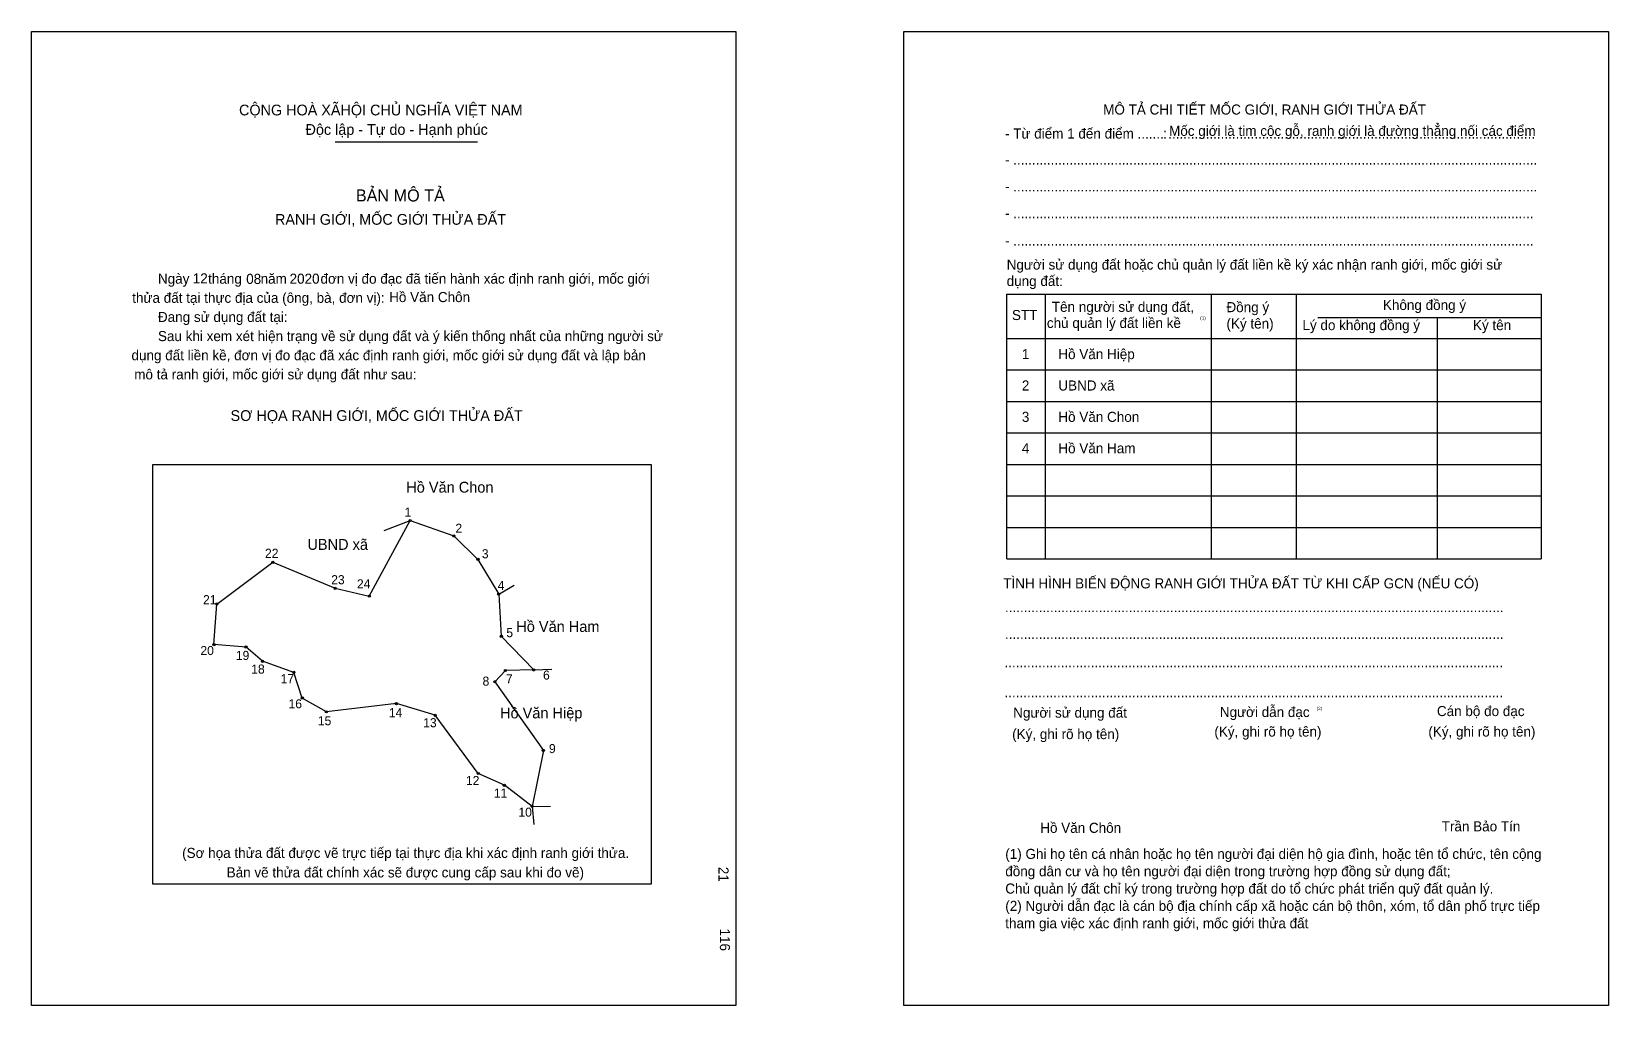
# Model space of a CAD drawing. Extents: x 547811 to 548607, y 1824747 to 1825239.
import ezdxf

# ---------------------------------------------------------------- set-up
doc = ezdxf.new("R2010")
doc.units = 0
for name, color, linetype in [('bmtKhungInTrang1', 7, 'Continuous'), ('bmtKhungInTrang2', 7, 'Continuous'), ('bmtNoiDung', 7, 'Continuous'), ('bmtTemplate', 7, 'Continuous'), ('CanhThua', 7, 'Continuous'), ('MocDinhThua', 7, 'Continuous'), ('RauThua', 7, 'Continuous'), ('SoHieuDinhThua', 7, 'Continuous'), ('TenChuLanCan', 7, 'Continuous')]:
    doc.layers.add(name, color=color, linetype=linetype)

msp = doc.modelspace()

# ---------------------------------------------------------------- linework, layer by layer
at = {"layer": 'bmtKhungInTrang1'}
msp.add_lwpolyline([(547810.87, 1825238.63), (548166.5, 1825238.63), (548166.5, 1824746.74), (547810.87, 1824746.74)], close=True, dxfattribs=at)
at = {"layer": 'bmtKhungInTrang2'}
msp.add_lwpolyline([(548251.31, 1825238.63), (548606.95, 1825238.63), (548606.95, 1824746.74), (548251.31, 1824746.74)], close=True, dxfattribs=at)
at = {"layer": 'bmtTemplate'}
for p, q in [((547964.12, 1825182.89), (548036.04, 1825182.89)), ((548322.66, 1825105.96), (548322.66, 1824972.24)), ((548406.32, 1825105.96), (548406.32, 1824972.24)), ((548449.36, 1825106.12), (548449.36, 1824972.24)), ((548572.9, 1825105.96), (548572.9, 1824972.24)), ((548460.28, 1825094.18), (548572.9, 1825094.18)), ((548303.15, 1825083.67), (548572.9, 1825083.67)), ((548303.15, 1825067.75), (548572.9, 1825067.75)), ((548303.15, 1825051.83), (548572.9, 1825051.83)), ((548303.15, 1825035.91), (548572.9, 1825035.91)), ((548303.15, 1825019.99), (548572.9, 1825019.99)), ((548303.15, 1825004.08), (548572.9, 1825004.08)), ((548303.15, 1824988.16), (548572.9, 1824988.16)), ((548303.15, 1824972.24), (548572.9, 1824972.24))]:
    msp.add_line(p, q, dxfattribs=at)
for points in [[(548302.98, 1825105.96), (548572.9, 1825105.96)], [(548302.98, 1825105.96), (548302.98, 1824972.24)], [(548520.4, 1825094.02), (548520.4, 1824972.24)]]:
    msp.add_lwpolyline(points, dxfattribs=at)
msp.add_lwpolyline([(547872.05, 1824808), (547872.05, 1825019.98), (548123.69, 1825019.98), (548123.69, 1824808)], close=True, dxfattribs=at)
at = {"layer": 'CanhThua'}
for p, q in [((547981.36, 1824953.44), (548002.01, 1824991.67)), ((548002.01, 1824991.67), (548024.03, 1824983.88)), ((548024.03, 1824983.88), (548036.24, 1824972.04)), ((547904.41, 1824949.5), (547932.66, 1824970.57)), ((547932.66, 1824970.57), (547964.17, 1824957.42)), ((548036.24, 1824972.04), (548046.69, 1824954.49)), ((547964.17, 1824957.42), (547981.36, 1824953.44)), ((548046.69, 1824954.49), (548048.03, 1824933.19)), ((547902.97, 1824928.99), (547904.41, 1824949.5)), ((547919.16, 1824927.75), (547902.97, 1824928.99)), ((548048.03, 1824933.19), (548064.37, 1824916.22)), ((547927.47, 1824920.59), (547919.16, 1824927.75)), ((547943.29, 1824914.98), (547927.47, 1824920.59)), ((547947.55, 1824901.99), (547943.29, 1824914.98)), ((548050.1, 1824915.89), (548044.75, 1824910.23)), ((548064.37, 1824916.22), (548050.1, 1824915.89)), ((548044.75, 1824910.23), (548069.24, 1824875.55)), ((547959.73, 1824895.04), (547947.55, 1824901.99)), ((547995.04, 1824899.19), (547959.73, 1824895.04)), ((548014.64, 1824893.29), (547995.04, 1824899.19)), ((548036.42, 1824863.93), (548014.64, 1824893.29)), ((548069.24, 1824875.55), (548063.58, 1824847.28)), ((548049.55, 1824857.95), (548036.42, 1824863.93)), ((548063.58, 1824847.28), (548049.55, 1824857.95))]:
    msp.add_line(p, q, dxfattribs=at)
at = {"layer": 'MocDinhThua'}
for centre in [(548002.01, 1824991.67), (548024.03, 1824983.88), (547932.66, 1824970.57), (548036.24, 1824972.04), (547964.17, 1824957.42), (547981.36, 1824953.44), (548046.69, 1824954.49), (547904.41, 1824949.5), (547902.97, 1824928.99), (547919.16, 1824927.75), (548048.03, 1824933.19), (547927.47, 1824920.59), (547943.29, 1824914.98), (548050.1, 1824915.89), (548064.37, 1824916.22), (548044.75, 1824910.23), (547947.55, 1824901.99), (547995.04, 1824899.19), (547959.73, 1824895.04), (548014.64, 1824893.29), (548069.24, 1824875.55), (548036.42, 1824863.93), (548049.55, 1824857.95), (548063.58, 1824847.28)]:
    msp.add_circle(centre, 0.548, dxfattribs=at)
at = {"layer": 'RauThua'}
for p, q in [((547988.94, 1824986.69), (548002.01, 1824991.67)), ((548046.69, 1824954.49), (548054.57, 1824959.1)), ((548064.37, 1824916.22), (548073.48, 1824916.54)), ((548063.58, 1824847.28), (548072.91, 1824847.33)), ((548063.58, 1824847.28), (548064.38, 1824838.22))]:
    msp.add_line(p, q, dxfattribs=at)

# ---------------------------------------------------------------- texts
at = {"layer": 'bmtNoiDung'}
for s, height, p in [('12', 5.089, (547892.25, 1825111.44)), ('08', 5.089, (547919.23, 1825111.16)), ('2020', 5.089, (547941.13, 1825111.27)), ('Hồ Văn Chôn', 5.0885, (547991.4, 1825101.98)), ('1', 5.09, (548310.81, 1825073.17)), ('Hồ Văn Hiệp ', 5.0885, (548329.23, 1825073.17)), ('2', 5.09, (548310.81, 1825057.32)), ('UBND xã ', 5.089, (548329.23, 1825057.32)), ('3', 5.09, (548310.81, 1825041.48)), ('Hồ Văn Chon ', 5.0885, (548329.23, 1825041.48)), ('4', 5.09, (548310.81, 1825025.63)), ('Hồ Văn Ham ', 5.0885, (548329.23, 1825025.63)), ('Hồ Văn Chôn', 5.0885, (548320.09, 1824833.92))]:
    msp.add_text(s, height=height, dxfattribs=at).set_placement(p)
for s, p in [('21', (548157.65, 1824816.76)), ('116', (548158.37, 1824785.62))]:
    msp.add_text(s, height=5.089, rotation=270, dxfattribs=at).set_placement(p)
at = {"layer": 'bmtTemplate'}
for s, height, p in [('CỘNG HOÀ XÃHỘI CHỦ NGHĨA VIỆT NAM', 5.4278, (547915.62, 1825196.27)), ('MÔ TẢ CHI TIẾT MỐC GIỚI, RANH GIỚI THỬA ĐẤT', 5.0866, (548351.87, 1825196.7)), ('Độc lập - Tự do - Hạnh phúc', 5.4278, (547949.19, 1825186.45)), ('- Từ điểm 1 đến điểm .......', 5.0866, (548302.29, 1825184.57)), ('Mốc giới là tim cộc gỗ, ranh giới là đường thẳng nối các điểm', 5.0866, (548385.13, 1825185.92)), (':', 5.09, (548382.2, 1825184.57)), ('..................................................................................................', 5.0866, (548384.71, 1825184.57)), ('- ............................................................................................................................................', 5.0866, (548302.29, 1825171.39)), ('BẢN MÔ TẢ', 6.106, (547974.59, 1825152.81)), ('- ............................................................................................................................................', 5.0866, (548302.29, 1825157.86)), ('RANH GIỚI, MỐC GIỚI THỬA ĐẤT', 5.4278, (547933.77, 1825141.04)), ('- ...........................................................................................................................................', 5.0866, (548302.29, 1825144.33)), ('- ...........................................................................................................................................', 5.0866, (548302.29, 1825130.48)), ('Người sử dụng đất hoặc chủ quản lý đất liền kề ký xác nhận ranh giới, mốc giới sử', 5.0866, (548303.15, 1825118.38)), ('Ngày     tháng     năm         đơn vị đo đạc đã tiến hành xác định ranh giới, mốc giới ', 5.0885, (547874.68, 1825111.27)), ('dụng đất:', 5.087, (548303.15, 1825110.1)), ('thửa đất tại thực địa của (ông, bà, đơn vị):', 5.0885, (547861.7, 1825101.61)), ('Không đồng ý', 5.0866, (548493.09, 1825098)), ('Đang sử dụng đất tại:', 5.0885, (547874.68, 1825091.94)), ('STT', 5.087, (548305.81, 1825092.91)), ('Tên người sử dụng đất,', 5.0866, (548325.94, 1825097.05)), ('Đồng ý', 5.087, (548414.1, 1825096.89)), ('Sau khi xem xét hiện trạng về sử dụng đất và ý kiến thống nhất của những người sử ', 5.0885, (547874.68, 1825082.28)), ('chủ quản lý đất liền kề', 5.0866, (548323.44, 1825088.91)), ('(1)', 1.696, (548400.81, 1825093.09)), ('(Ký tên)', 5.087, (548414.1, 1825088.61)), ('Lý do không đồng ý', 5.0866, (548452.47, 1825087.81)), ('Ký tên', 5.087, (548538.55, 1825087.81)), ('dụng đất liền kề, đơn vị đo đạc đã xác định ranh giới, mốc giới sử dụng đất và lập bản', 5.0885, (547861.32, 1825072.61)), ('mô tả ranh giới, mốc giới sử dụng đất như sau:', 5.0885, (547862.72, 1825062.95)), ('SƠ HỌA RANH GIỚI, MỐC GIỚI THỬA ĐẤT', 5.4278, (547911.34, 1825041.96)), ('TÌNH HÌNH BIẾN ĐỘNG RANH GIỚI THỬA ĐẤT TỪ KHI CẤP GCN (NẾU CÓ)', 5.0866, (548301.43, 1824957.39)), ('.....................................................................................................................................', 5.09423, (548302.29, 1824945.42)), ('.....................................................................................................................................', 5.09423, (548302.29, 1824931.89)), ('.....................................................................................................................................', 5.09423, (548302.03, 1824917.56)), ('.....................................................................................................................................', 5.09423, (548302.03, 1824902.44)), ('Người sử dụng đất', 5.0866, (548306.44, 1824892.09)), ('Người dẫn đạc', 5.0866, (548410.77, 1824892.41)), ('(2)', 1.696, (548459.62, 1824895.92)), ('Cán bộ đo đạc', 5.0866, (548520.35, 1824892.89)), ('(Ký, ghi rõ họ tên)', 5.0866, (548305.92, 1824881.27)), ('(Ký, ghi rõ họ tên)', 5.0866, (548408, 1824882.54)), ('(Ký, ghi rõ họ tên)', 5.0866, (548516.02, 1824882.54)), ('Trần Bảo Tín', 5.0866, (548522.77, 1824834.67)), ('(Sơ họa thửa đất được vẽ trực tiếp tại thực địa khi xác định ranh giới thửa.', 5.0885, (547886.89, 1824821.25)), ('(1) Ghi họ tên cá nhân hoặc họ tên người đại diện hộ gia đình, hoặc tên tổ chức, tên cộng', 5.0866, (548302.44, 1824820.76)), ('Bản vẽ thửa đất chính xác sẽ được cung cấp sau khi đo vẽ)', 5.0885, (547909.39, 1824811.41)), ('đồng dân cư và họ tên người đại diện trong trường hợp đồng sử dụng đất;', 5.0866, (548302.44, 1824812.01)), ('Chủ quản lý đất chỉ ký trong trường hợp đất do tổ chức phát triển quỹ đất quản lý.', 5.0866, (548302.44, 1824803.25)), ('(2) Người dẫn đạc là cán bộ địa chính cấp xã hoặc cán bộ thôn, xóm, tổ dân phố trực tiếp', 5.0866, (548302.44, 1824794.5)), ('tham gia việc xác định ranh giới, mốc giới thửa đất', 5.0866, (548302.44, 1824785.74))]:
    msp.add_text(s, height=height, dxfattribs=at).set_placement(p)
at = {"layer": 'SoHieuDinhThua'}
for s, p in [('1', (547999.18, 1824993.64)), ('2', (548024.84, 1824985.48)), ('22', (547928.72, 1824972.82)), ('3', (548038.19, 1824972.59)), ('23', (547962.16, 1824959.49)), ('24', (547975.14, 1824957.4)), ('4', (548046.21, 1824956.63)), ('21', (547897.44, 1824949.4)), ('5', (548050.56, 1824932.74)), ('20', (547896.12, 1824923.72)), ('19', (547914, 1824921.25)), ('18', (547921.77, 1824914.35)), ('17', (547936.61, 1824909.5)), ('8', (548038.56, 1824908.27)), ('7', (548050.33, 1824909.43)), ('6', (548069.08, 1824911.33)), ('16', (547940.6, 1824896.82)), ('14', (547991.25, 1824892.35)), ('15', (547955.4, 1824888.27)), ('13', (548008.6, 1824887.27)), ('9', (548072.08, 1824874.21)), ('12', (548030.16, 1824858.09)), ('11', (548044.24, 1824851.74)), ('10', (548056.66, 1824842.09))]:
    msp.add_text(s, height=4.57, dxfattribs=at).set_placement(p)
at = {"layer": 'TenChuLanCan'}
for s, height, p in [('Hồ Văn Chon', 5.4838, (548000.04, 1825005.75)), ('UBND xã', 5.484, (547950.15, 1824976.86)), ('Hồ Văn Ham', 5.484, (548055.58, 1824935.4)), ('Hồ Văn Hiệp', 5.4838, (548047.38, 1824891.73))]:
    msp.add_text(s, height=height, dxfattribs=at).set_placement(p)

doc.saveas('drawing.dxf')
